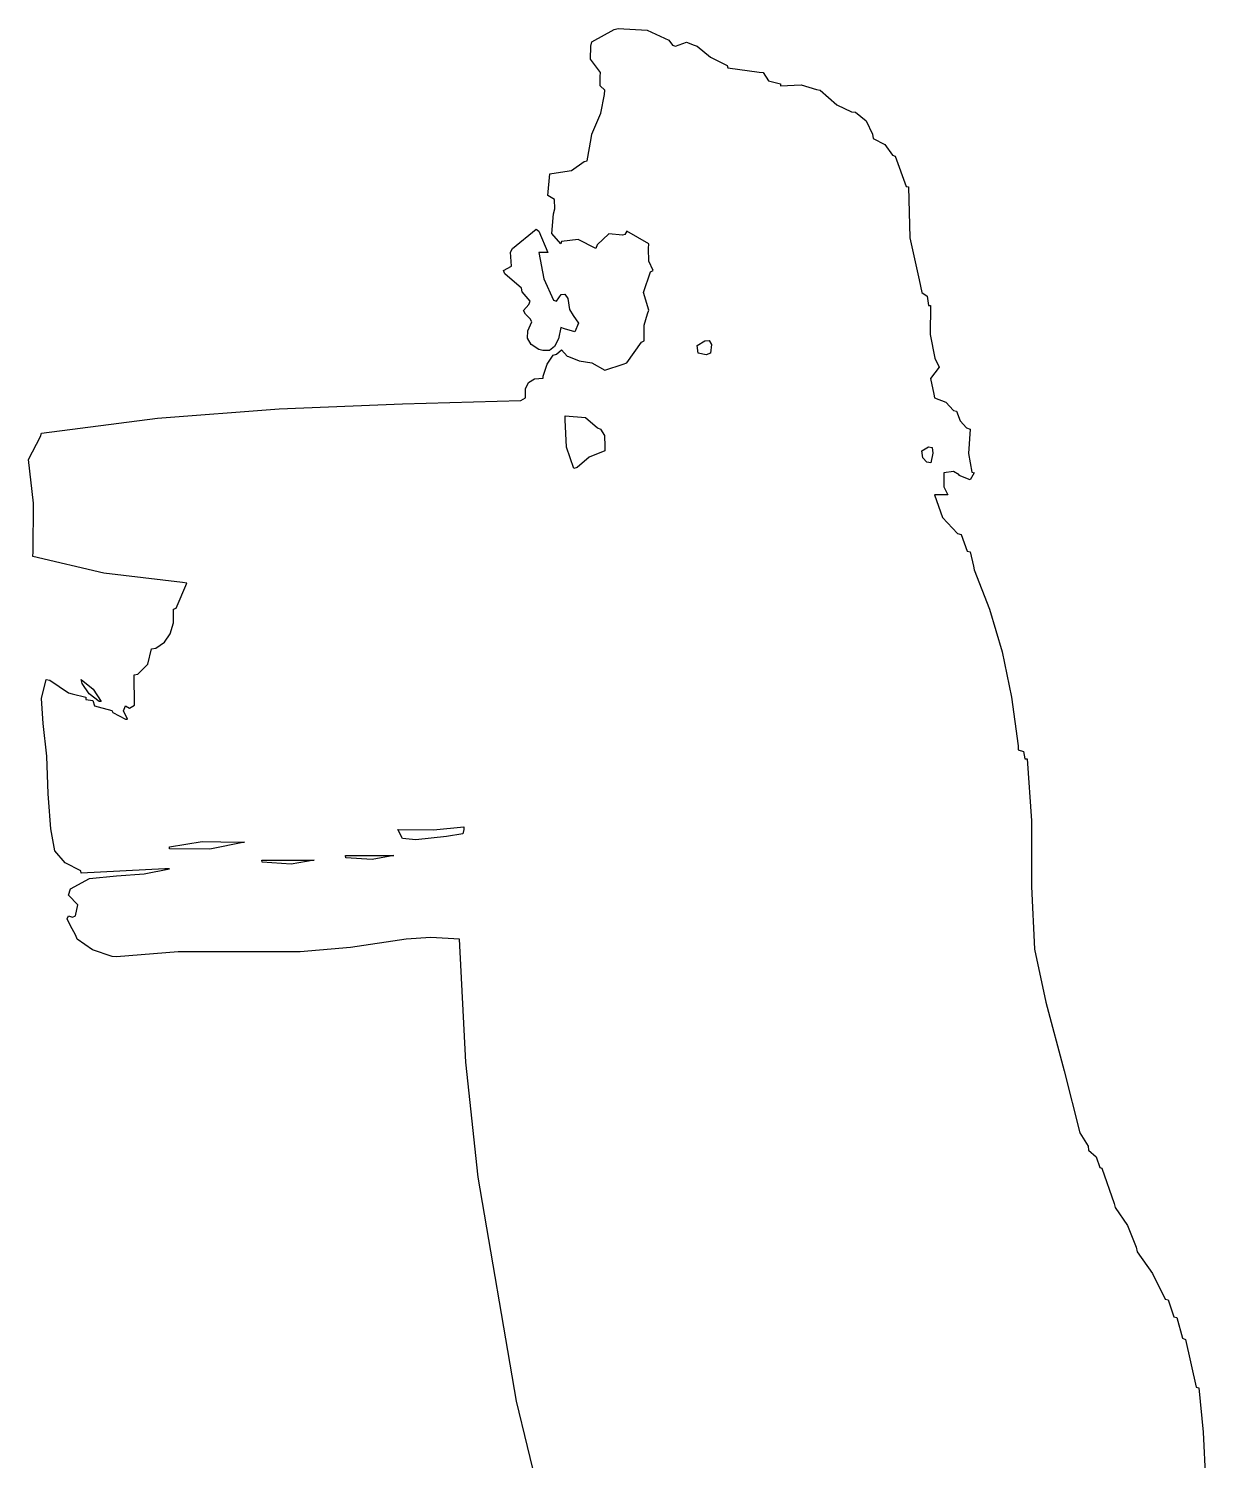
# Model space of a CAD drawing. Extents: x -0.61 to 0.58, y -0.08 to 1.77.
# Drawn here: x -0.132 to 0.55, y 0.815 to 1.645 of the extents above; entities that cross this region are included whole.
import ezdxf

# ---------------------------------------------------------------- set-up
doc = ezdxf.new("R2010")
doc.units = 0
doc.layers.get('0').update_dxf_attribs({"linetype": 'CONTINUOUS'})

msp = doc.modelspace()

# ---------------------------------------------------------------- linework, layer by layer
for p, q in [((0.19437, 1.63757), (0.20733, 1.64477)), ((0.20733, 1.64477), (0.20973, 1.64525)), ((0.20973, 1.64525), (0.22653, 1.64429)), ((0.22653, 1.64429), (0.23901, 1.63853)), ((0.19365, 1.62749), (0.19389, 1.63517)), ((0.19389, 1.63517), (0.19437, 1.63757)), ((0.23901, 1.63853), (0.24117, 1.63565)), ((0.24117, 1.63565), (0.24285, 1.63517)), ((0.24285, 1.63517), (0.24933, 1.63733)), ((0.24933, 1.63733), (0.25365, 1.63565)), ((0.25365, 1.63565), (0.25557, 1.63517)), ((0.25557, 1.63517), (0.26325, 1.62869)), ((0.19941, 1.61981), (0.19365, 1.62749)), ((0.26325, 1.62869), (0.27285, 1.62389)), ((0.19917, 1.61741), (0.19941, 1.61981)), ((0.27285, 1.62389), (0.27333, 1.62245)), ((0.27333, 1.62245), (0.29133, 1.62005)), ((0.29133, 1.62005), (0.29373, 1.61981)), ((0.29373, 1.61981), (0.29685, 1.61501)), ((0.19917, 1.61213), (0.19917, 1.61741)), ((0.20205, 1.60949), (0.19917, 1.61213)), ((0.29685, 1.61501), (0.30381, 1.61333)), ((0.30381, 1.61333), (0.30381, 1.61213)), ((0.30381, 1.61213), (0.31581, 1.61261)), ((0.31581, 1.61261), (0.32469, 1.60997)), ((0.19965, 1.59629), (0.20181, 1.60709)), ((0.20181, 1.60709), (0.20205, 1.60949)), ((0.32469, 1.60997), (0.32685, 1.60949)), ((0.32685, 1.60949), (0.33645, 1.60109)), ((0.19437, 1.58405), (0.19965, 1.59629)), ((0.33645, 1.60109), (0.34485, 1.59701)), ((0.34485, 1.59701), (0.34725, 1.59677)), ((0.34725, 1.59677), (0.35349, 1.59173)), ((0.35349, 1.59173), (0.35709, 1.58405)), ((0.19173, 1.56869), (0.19413, 1.58165)), ((0.19413, 1.58165), (0.19437, 1.58405)), ((0.35709, 1.58405), (0.35757, 1.58165)), ((0.35757, 1.58165), (0.36429, 1.57805)), ((0.36429, 1.57805), (0.36861, 1.57181)), ((0.19005, 1.56821), (0.19173, 1.56869)), ((0.36861, 1.57181), (0.37029, 1.57133)), ((0.37029, 1.57133), (0.37653, 1.55381)), ((0.16893, 1.54853), (0.17013, 1.56101)), ((0.17013, 1.56101), (0.17133, 1.56125)), ((0.17133, 1.56125), (0.18261, 1.56293)), ((0.18261, 1.56293), (0.19005, 1.56821)), ((0.37653, 1.55381), (0.37797, 1.55357)), ((0.37797, 1.55357), (0.37869, 1.52405)), ((0.17277, 1.54613), (0.16893, 1.54853)), ((0.17301, 1.54085), (0.17277, 1.54613)), ((0.17133, 1.52645), (0.17229, 1.53797)), ((0.17229, 1.53797), (0.17301, 1.54085)), ((0.14853, 1.51781), (0.16221, 1.52909)), ((0.16221, 1.52909), (0.16365, 1.52789)), ((0.16365, 1.52789), (0.16893, 1.51541)), ((0.21477, 1.52789), (0.21357, 1.52597)), ((0.22749, 1.52045), (0.21477, 1.52789)), ((0.17637, 1.52045), (0.17133, 1.52645)), ((0.17685, 1.52189), (0.17637, 1.52045)), ((0.18645, 1.52309), (0.17685, 1.52189)), ((0.19677, 1.51781), (0.18645, 1.52309)), ((0.19749, 1.51997), (0.19677, 1.51781)), ((0.20421, 1.52621), (0.19749, 1.51997)), ((0.21213, 1.52549), (0.20421, 1.52621)), ((0.21357, 1.52597), (0.21213, 1.52549)), ((0.22725, 1.51781), (0.22749, 1.52045)), ((0.37869, 1.52405), (0.38421, 1.49957)), ((0.14733, 1.51565), (0.14853, 1.51781)), ((0.14781, 1.50749), (0.14733, 1.51565)), ((0.16629, 1.51541), (0.16365, 1.51541)), ((0.16365, 1.51541), (0.16653, 1.50029)), ((0.16893, 1.51541), (0.16629, 1.51541)), ((0.22749, 1.51037), (0.22725, 1.51781)), ((0.14325, 1.50509), (0.14781, 1.50749)), ((0.14397, 1.50317), (0.14325, 1.50509)), ((0.15357, 1.49477), (0.14397, 1.50317)), ((0.22437, 1.49237), (0.22845, 1.50437)), ((0.22989, 1.50509), (0.22749, 1.51037)), ((0.22845, 1.50437), (0.22989, 1.50509)), ((0.15405, 1.49261), (0.15357, 1.49477)), ((0.16653, 1.50029), (0.17229, 1.48781)), ((0.38421, 1.49957), (0.38565, 1.49237)), ((0.15861, 1.48733), (0.15405, 1.49261)), ((0.15789, 1.48541), (0.15861, 1.48733)), ((0.17229, 1.48781), (0.17397, 1.48733)), ((0.17397, 1.48733), (0.17661, 1.49117)), ((0.17661, 1.49117), (0.17877, 1.49141)), ((0.17877, 1.49141), (0.18045, 1.48877)), ((0.18045, 1.48877), (0.18141, 1.48253)), ((0.22749, 1.48205), (0.22437, 1.49237)), ((0.38565, 1.49237), (0.38877, 1.49021)), ((0.38877, 1.49021), (0.38949, 1.48469)), ((0.15477, 1.48181), (0.15789, 1.48541)), ((0.15597, 1.47965), (0.15477, 1.48181)), ((0.15861, 1.47701), (0.15597, 1.47965)), ((0.18141, 1.48253), (0.18357, 1.47893)), ((0.18357, 1.47893), (0.18669, 1.47461)), ((0.22485, 1.47341), (0.22677, 1.47989)), ((0.22677, 1.47989), (0.22749, 1.48205)), ((0.38949, 1.48469), (0.39069, 1.48469)), ((0.39069, 1.48469), (0.39045, 1.46789)), ((0.15717, 1.46573), (0.15741, 1.47005)), ((0.15741, 1.47005), (0.15957, 1.47533)), ((0.15957, 1.47533), (0.15861, 1.47701)), ((0.17637, 1.47197), (0.17517, 1.46549)), ((0.17853, 1.47125), (0.17637, 1.47197)), ((0.18453, 1.46957), (0.17853, 1.47125)), ((0.18669, 1.47461), (0.18453, 1.46957)), ((0.22485, 1.46429), (0.22485, 1.47341)), ((0.15933, 1.46213), (0.15717, 1.46573)), ((0.16365, 1.45925), (0.15933, 1.46213)), ((0.17277, 1.46093), (0.16989, 1.45877)), ((0.17517, 1.46549), (0.17277, 1.46093)), ((0.21477, 1.45157), (0.22317, 1.46357)), ((0.22317, 1.46357), (0.22485, 1.46429)), ((0.25557, 1.46165), (0.25989, 1.46429)), ((0.25605, 1.45709), (0.25557, 1.46165)), ((0.25989, 1.46429), (0.26253, 1.46453)), ((0.26253, 1.46453), (0.26373, 1.46213)), ((0.26373, 1.46213), (0.26325, 1.45709)), ((0.39045, 1.46789), (0.39333, 1.45421)), ((0.16605, 1.45877), (0.16365, 1.45925)), ((0.16989, 1.45877), (0.16605, 1.45877)), ((0.16845, 1.45085), (0.17205, 1.45589)), ((0.17205, 1.45589), (0.17397, 1.45661)), ((0.17397, 1.45661), (0.17685, 1.45901)), ((0.17685, 1.45901), (0.18021, 1.45541)), ((0.18021, 1.45541), (0.18093, 1.45517)), ((0.18093, 1.45517), (0.18717, 1.45277)), ((0.18717, 1.45277), (0.19437, 1.45157)), ((0.26061, 1.45613), (0.25605, 1.45709)), ((0.26325, 1.45709), (0.26061, 1.45613)), ((0.39333, 1.45421), (0.39573, 1.44893)), ((0.16629, 1.44389), (0.16845, 1.45085)), ((0.19437, 1.45157), (0.20205, 1.44725)), ((0.20205, 1.44725), (0.21261, 1.45085)), ((0.21261, 1.45085), (0.21477, 1.45157)), ((0.39573, 1.44893), (0.39069, 1.44245)), ((0.15597, 1.43645), (0.15765, 1.44005)), ((0.15597, 1.43117), (0.15597, 1.43645)), ((0.15765, 1.44005), (0.16125, 1.44221)), ((0.16125, 1.44221), (0.16629, 1.44269)), ((0.16629, 1.44269), (0.16629, 1.44389)), ((0.39069, 1.44245), (0.39261, 1.43333)), ((0.01317, 1.42493), (0.08469, 1.42781)), ((0.08469, 1.42781), (0.15333, 1.42973)), ((0.15333, 1.42973), (0.15597, 1.43117)), ((0.39261, 1.43333), (0.39309, 1.43117)), ((0.39309, 1.43117), (0.39957, 1.42877)), ((0.39957, 1.42877), (0.40413, 1.42397)), ((-0.12459, 1.41077), (-0.05739, 1.41941)), ((-0.05739, 1.41941), (0.01317, 1.42493)), ((0.17901, 1.41845), (0.17901, 1.42085)), ((0.17901, 1.42085), (0.19077, 1.41989)), ((0.19077, 1.41989), (0.19773, 1.41389)), ((0.40413, 1.42397), (0.40581, 1.42349)), ((0.40581, 1.42349), (0.40797, 1.41797)), ((0.17973, 1.40261), (0.17901, 1.41845)), ((0.19773, 1.41389), (0.19941, 1.41317)), ((0.19941, 1.41317), (0.20181, 1.40933)), ((0.40797, 1.41797), (0.41157, 1.41389)), ((0.41157, 1.41389), (0.41373, 1.41317)), ((0.41373, 1.41317), (0.41277, 1.39901)), ((-0.13203, 1.39541), (-0.12507, 1.40885)), ((-0.12507, 1.40885), (-0.12459, 1.41077)), ((0.18405, 1.39037), (0.17973, 1.40261)), ((0.20181, 1.40933), (0.20205, 1.40309)), ((0.20205, 1.40309), (0.20205, 1.40045)), ((0.38565, 1.40045), (0.38949, 1.40285)), ((0.38949, 1.40285), (0.39165, 1.40237)), ((-0.12915, 1.37021), (-0.13203, 1.39541)), ((0.19293, 1.39685), (0.18597, 1.39085)), ((0.20205, 1.40045), (0.19293, 1.39685)), ((0.38637, 1.39637), (0.38565, 1.40045)), ((0.38853, 1.39397), (0.38637, 1.39637)), ((0.39213, 1.39925), (0.39093, 1.39349)), ((0.39165, 1.40237), (0.39213, 1.39925)), ((0.41277, 1.39901), (0.41469, 1.38821)), ((0.18597, 1.39085), (0.18405, 1.39037)), ((0.39093, 1.39349), (0.38853, 1.39397)), ((0.40413, 1.38845), (0.39837, 1.38773)), ((0.39837, 1.38773), (0.39837, 1.37957)), ((0.40725, 1.38653), (0.40413, 1.38845)), ((0.40725, 1.38629), (0.40725, 1.38653)), ((0.41373, 1.38365), (0.40725, 1.38629)), ((0.41613, 1.38773), (0.41373, 1.38365)), ((0.41469, 1.38821), (0.41613, 1.38773)), ((0.39837, 1.37957), (0.40077, 1.37501)), ((-0.12939, 1.34189), (-0.12915, 1.37021)), ((0.39837, 1.37501), (0.39309, 1.37501)), ((0.39309, 1.37501), (0.39765, 1.36181)), ((0.40077, 1.37501), (0.39837, 1.37501)), ((0.39765, 1.36181), (0.40629, 1.35269)), ((0.40629, 1.35269), (0.40845, 1.35197)), ((0.40845, 1.35197), (0.41205, 1.34237)), ((-0.12963, 1.33925), (-0.12939, 1.34189)), ((-0.08835, 1.32965), (-0.12963, 1.33925)), ((0.41205, 1.34237), (0.41373, 1.34189)), ((0.41373, 1.34189), (0.41565, 1.33373)), ((-0.04275, 1.32413), (-0.08835, 1.32965)), ((0.41565, 1.33373), (0.41613, 1.33157)), ((0.41613, 1.33157), (0.42501, 1.30877)), ((-0.04659, 1.30925), (-0.04035, 1.32389)), ((-0.04035, 1.32389), (-0.04275, 1.32413)), ((-0.04803, 1.30877), (-0.04659, 1.30925)), ((-0.04803, 1.30085), (-0.04803, 1.30877)), ((0.42501, 1.30877), (0.43221, 1.28405)), ((-0.04995, 1.29437), (-0.04803, 1.30085)), ((-0.05835, 1.28621), (-0.05331, 1.28957)), ((-0.05331, 1.28957), (-0.04995, 1.29437)), ((-0.06291, 1.27685), (-0.06075, 1.28573)), ((-0.06075, 1.28573), (-0.05835, 1.28621)), ((0.43221, 1.28405), (0.43773, 1.25765)), ((-0.07083, 1.27061), (-0.06867, 1.27109)), ((-0.07059, 1.25309), (-0.07083, 1.27061)), ((-0.06867, 1.27109), (-0.06291, 1.27685)), ((-0.12459, 1.25693), (-0.12195, 1.26797)), ((-0.12195, 1.26797), (-0.11979, 1.26749)), ((-0.11979, 1.26749), (-0.10899, 1.26029)), ((-0.10107, 1.26557), (-0.10155, 1.26797)), ((-0.10155, 1.26797), (-0.09459, 1.26245)), ((-0.09699, 1.25957), (-0.10107, 1.26557)), ((-0.09459, 1.26245), (-0.09003, 1.25525)), ((-0.12363, 1.24253), (-0.12459, 1.25693)), ((-0.10899, 1.26029), (-0.10683, 1.25957)), ((-0.10683, 1.25957), (-0.09891, 1.25765)), ((-0.09891, 1.25765), (-0.09891, 1.25645)), ((-0.09891, 1.25645), (-0.09483, 1.25573)), ((-0.09123, 1.25525), (-0.09699, 1.25957)), ((-0.09483, 1.25573), (-0.09387, 1.25261)), ((-0.09003, 1.25525), (-0.09123, 1.25525)), ((0.43773, 1.25765), (0.44157, 1.22957)), ((-0.09387, 1.25261), (-0.09171, 1.25213)), ((-0.09171, 1.25213), (-0.08379, 1.24997)), ((-0.08379, 1.24997), (-0.08331, 1.24877)), ((-0.08331, 1.24877), (-0.07587, 1.24493)), ((-0.07707, 1.24973), (-0.07587, 1.25261)), ((-0.07467, 1.24493), (-0.07707, 1.24973)), ((-0.07587, 1.25261), (-0.07347, 1.25141)), ((-0.07587, 1.24493), (-0.07467, 1.24493)), ((-0.07347, 1.25141), (-0.07059, 1.25309)), ((-0.12147, 1.22357), (-0.12363, 1.24253)), ((0.44157, 1.22957), (0.44157, 1.22717)), ((-0.12075, 1.20173), (-0.12147, 1.22357)), ((0.44157, 1.22717), (0.44469, 1.22621)), ((0.44469, 1.22621), (0.44541, 1.22189)), ((0.44541, 1.22189), (0.44685, 1.22189)), ((0.44685, 1.22189), (0.44925, 1.18613)), ((-0.12051, 1.19909), (-0.12075, 1.20173)), ((-0.11907, 1.18133), (-0.12051, 1.19909)), ((-0.11691, 1.16861), (-0.11907, 1.18133)), ((0.08205, 1.18109), (0.10269, 1.18085)), ((0.08469, 1.17581), (0.08205, 1.18109)), ((0.10269, 1.18085), (0.12021, 1.18253)), ((0.12021, 1.18109), (0.11973, 1.17845)), ((0.12021, 1.18253), (0.12021, 1.18109)), ((0.44925, 1.18613), (0.44925, 1.14797)), ((-0.05043, 1.17101), (-0.03147, 1.17413)), ((-0.05043, 1.16981), (-0.05043, 1.17101)), ((-0.03147, 1.17413), (-0.00987, 1.17365)), ((-0.00699, 1.17365), (-0.02691, 1.16957)), ((-0.00987, 1.17365), (-0.00699, 1.17365)), ((0.09237, 1.17509), (0.08469, 1.17581)), ((0.11013, 1.17701), (0.09237, 1.17509)), ((0.11973, 1.17845), (0.11013, 1.17701)), ((-0.11091, 1.16165), (-0.11691, 1.16861)), ((-0.02691, 1.16957), (-0.05043, 1.16981)), ((0.00333, 1.16213), (0.00309, 1.16333)), ((0.00309, 1.16333), (0.03117, 1.16333)), ((0.02013, 1.16093), (0.00333, 1.16213)), ((0.03357, 1.16333), (0.02013, 1.16093)), ((0.03117, 1.16333), (0.03357, 1.16333)), ((0.05157, 1.16597), (0.07701, 1.16597)), ((0.05181, 1.16453), (0.05157, 1.16597)), ((0.06717, 1.16357), (0.05181, 1.16453)), ((0.07965, 1.16597), (0.06717, 1.16357)), ((0.07701, 1.16597), (0.07965, 1.16597)), ((-0.10179, 1.15709), (-0.11091, 1.16165)), ((-0.10155, 1.15565), (-0.10179, 1.15709)), ((-0.05307, 1.15829), (-0.10155, 1.15565)), ((-0.09675, 1.15253), (-0.08115, 1.15421)), ((-0.08115, 1.15421), (-0.06507, 1.15541)), ((-0.06507, 1.15541), (-0.05043, 1.15829)), ((-0.05043, 1.15829), (-0.05307, 1.15829)), ((-0.10899, 1.14293), (-0.10779, 1.14653)), ((-0.10779, 1.14653), (-0.09675, 1.15253)), ((0.44925, 1.14797), (0.45093, 1.11173)), ((-0.10347, 1.13741), (-0.10899, 1.14293)), ((-0.10491, 1.13093), (-0.10347, 1.13741)), ((-0.10971, 1.12925), (-0.10899, 1.13093)), ((-0.10803, 1.12565), (-0.10971, 1.12925)), ((-0.10899, 1.13093), (-0.10659, 1.13021)), ((-0.10659, 1.13021), (-0.10491, 1.13093)), ((-0.10467, 1.11965), (-0.10803, 1.12565)), ((-0.10395, 1.11749), (-0.10467, 1.11965)), ((-0.09507, 1.11125), (-0.10395, 1.11749)), ((0.05445, 1.11269), (0.02541, 1.11005)), ((0.08685, 1.11749), (0.05445, 1.11269)), ((0.10101, 1.11845), (0.08685, 1.11749)), ((0.11781, 1.11749), (0.10101, 1.11845)), ((0.12141, 1.04621), (0.11781, 1.11749)), ((-0.08355, 1.10741), (-0.09507, 1.11125)), ((-0.08115, 1.10717), (-0.08355, 1.10741)), ((-0.04539, 1.11005), (-0.08115, 1.10717)), ((-0.00699, 1.11005), (-0.04539, 1.11005)), ((0.02541, 1.11005), (-0.00699, 1.11005)), ((0.45093, 1.11173), (0.45765, 1.08101)), ((0.45765, 1.08101), (0.46821, 1.04117)), ((0.12861, 0.97949), (0.12141, 1.04621)), ((0.46821, 1.04117), (0.47733, 1.00517)), ((0.47733, 1.00517), (0.48213, 0.99749)), ((0.48213, 0.99749), (0.48237, 0.99509)), ((0.48237, 0.99509), (0.48669, 0.99125)), ((0.48669, 0.99125), (0.48885, 0.98501)), ((0.15069, 0.84965), (0.12861, 0.97949)), ((0.48885, 0.98501), (0.49005, 0.98477)), ((0.49005, 0.98477), (0.49725, 0.96413)), ((0.49725, 0.96413), (0.49773, 0.96197)), ((0.49773, 0.96197), (0.50493, 0.95141)), ((0.50493, 0.95141), (0.50997, 0.93893)), ((0.50997, 0.93893), (0.51045, 0.93629)), ((0.51045, 0.93629), (0.51933, 0.92357)), ((0.51933, 0.92357), (0.52677, 0.90869)), ((0.52677, 0.90869), (0.52845, 0.90845)), ((0.52845, 0.90845), (0.53181, 0.89861)), ((0.53181, 0.89861), (0.53349, 0.89813)), ((0.53349, 0.89813), (0.53685, 0.88613)), ((0.53685, 0.88613), (0.53853, 0.88541)), ((0.53853, 0.88541), (0.54477, 0.85781)), ((0.54477, 0.85781), (0.54621, 0.85733)), ((0.54621, 0.85733), (0.54885, 0.83165)), ((0.16629, 0.78605), (0.15069, 0.84965)), ((0.54885, 0.83165), (0.55005, 0.80381))]:
    msp.add_line(p, q)

doc.saveas('drawing.dxf')
